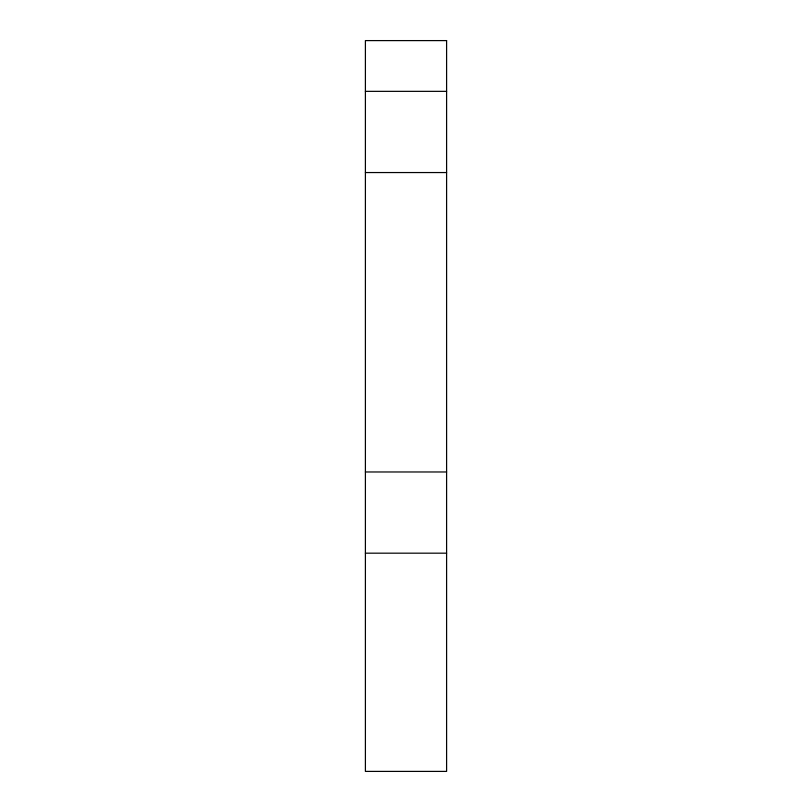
<?xml version="1.0" encoding="UTF-8"?>
<svg xmlns="http://www.w3.org/2000/svg" width="812" height="812" viewBox="0 0 812 812"><rect width="100%" height="100%" fill="white"/><g stroke="black" fill="none" stroke-linecap="round" stroke-linejoin="round"><path stroke-width="1.22" d="M365.4 91.35L446.6 91.35M365.4 172.55L446.6 172.55M365.4 471.975L446.6 471.975M365.4 553.175L446.6 553.175M446.6 40.6L365.4 40.6L365.4 771.4L446.6 771.4L446.6 40.6"/></g></svg>
